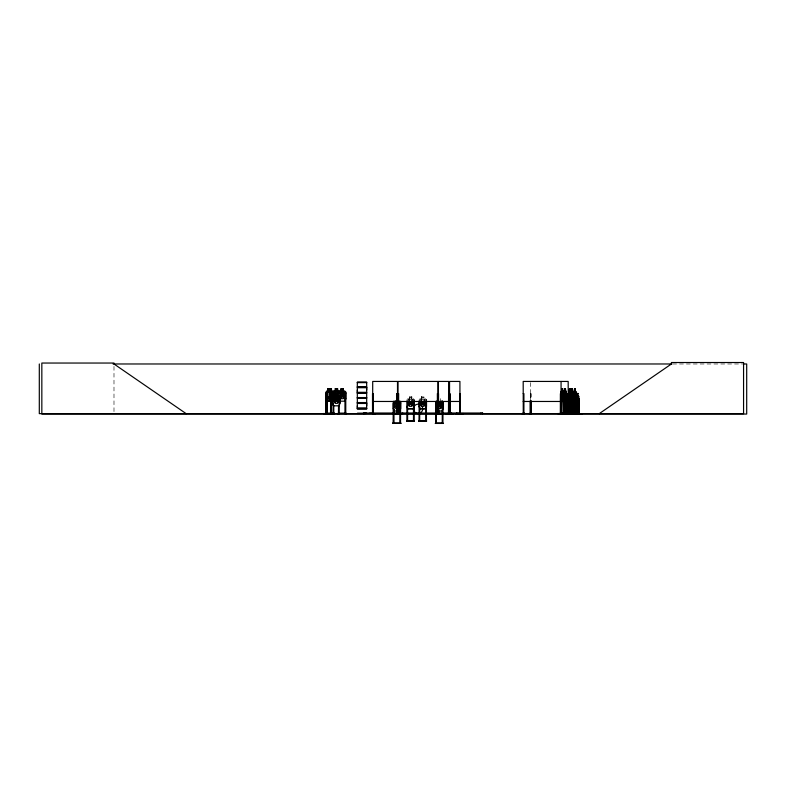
<?xml version="1.0" encoding="UTF-8"?>
<svg xmlns="http://www.w3.org/2000/svg" width="786" height="786" viewBox="0 0 786 786"><rect width="100%" height="100%" fill="white"/><g stroke="black" fill="none" stroke-linecap="round" stroke-linejoin="round"><path stroke-width="0.59" stroke-dasharray="3.93 2.95" d="M408.524 399.838L409.339 399.828M420.736 399.838L421.551 399.828M411.825 399.828L412.699 399.838M424.037 399.828L424.902 399.838M406.912 399.73L407.698 398.846L413.436 398.846L414.31 399.72M419.125 399.73L419.911 398.846L425.648 398.846L426.513 399.72M408.229 399.75L409.457 398.934L409.378 396.39L411.844 396.39L411.844 398.846L412.994 399.75M420.431 399.75L421.669 398.934L421.669 396.468L424.047 396.39L423.968 398.934L425.197 399.75M672.629 363.977L741.846 363.977M530.304 393.609L531.031 393.609L531.031 399.642M409.457 399.75L411.766 399.75M421.669 399.75L423.968 399.75M425.609 398.934L426.434 399.75M413.407 398.934L414.222 399.75M530.943 393.609L530.943 399.642M530.383 393.609L530.383 399.642M530.304 382.615L530.304 400.29M440.622 398.61L440.622 400.251M421.591 396.39L421.591 398.846M411.766 396.468L411.766 398.934M113.99 366.404L113.99 412.434M411.353 396.881L409.87 396.881L409.87 397.696L411.353 397.696L411.353 396.881M423.556 396.881L422.082 396.881L422.082 397.696L423.556 397.696L423.556 396.881"/><path stroke-width="1.18" d="M357.325 408.072L357.325 405.773M357.325 392.322L357.325 390.023M366.679 405.773L366.679 403.473L357.316 403.473L357.316 408.072L366.689 408.072L366.689 403.473M366.679 390.023L366.679 387.714L357.316 387.724L357.316 392.322L366.689 392.322L366.689 387.724M570.243 388.765L570.607 397.932L569.958 395.486L569.26 397.883L569.437 392.381M573.161 405.871L573.387 403.405M575.676 401.174L575.981 398.708M578.486 405.871L578.476 395.928M434.756 413.534L442.037 413.642M560.998 398.708L561.302 401.174L563.218 401.174L563.365 398.728M565.93 401.174L566.254 398.708M570.754 401.096L571.019 398.708M570.774 401.174L571.049 398.728M563.218 401.174L563.503 398.728M567.492 413.534L567.472 412.915L568.347 412.915L568.347 413.642M557.569 413.534L582.524 413.642M329.629 392.234L327.978 392.135M333.912 392.106L333.048 391.231L326.701 391.32L327.988 391.231L327.104 392.135L327.104 396.734L327.978 398.708L329.599 398.708L330.474 396.734L330.474 392.135L329.707 391.222M330.818 391.33L329.599 391.231M572.139 400.536L571.933 402.638L572.444 400.182L573.063 402.579L572.739 400.546M573.023 401.43L572.67 403.405L572.002 403.405L571.638 401.43M561.813 398.708L561.4 396.734L561.803 398.708L562.58 398.708L562.953 396.734L562.599 388.765L561.803 388.854L562.678 388.765M570.616 396.734L570.223 398.708L569.467 398.708L569.447 388.765L570.351 388.765L570.302 391.32M572.237 398.708C573.554 393.039 572.09 387.302 572.67 397.637M562.58 398.708L562.982 396.734M572.67 396.734L572.257 398.708L571.481 398.708L571.078 396.734L571.491 398.708M330.71 401.096L331.289 398.708M330.749 401.174L331.446 398.718L331.446 392.096L330.729 391.231L331.348 392.135L331.25 413.642M568.848 392.116L569.074 391.231L568.72 398.718M573.878 394.336L574.497 388.765L575.293 388.765L575.264 391.32L576 392.106L576.01 413.642M577.376 395.928L576.6 396.842L576.59 413.642M576.885 395.928L576.678 403.405M369.597 413.259L375.502 413.642M563.464 413.642L563.424 392.106L563.208 391.231L561.243 391.32L560.998 392.145L561.862 391.231L561.852 388.765M563.837 413.642L563.876 392.116L564.682 391.231L564.682 388.765M563.876 392.116L564.132 391.231L565.989 391.32L566.254 392.135L565.92 391.231M568.671 392.145L568.976 391.231M570.99 391.231L570.705 413.642M323.252 413.534L334.689 413.642M561.076 392.145L561.302 391.231M344.887 401.096L345.693 398.708M414.222 406.323L413.407 408.71L407.738 408.71M524.046 413.593L523.997 412.915L523.122 412.915L523.122 413.642M528.958 413.574L531.513 413.642M327.31 413.534L327.241 400.683L327.359 413.642M339.188 413.534L339.031 412.915M339.188 413.259L337.587 413.642M392.784 423.418L401.037 423.408M397.873 413.534L397.981 381.436L438.048 381.436L438.097 413.642M414.36 421.158L406.745 421.158M569.221 392.135L569.526 388.765L570.331 388.854M574.517 391.32L574.163 396.734L574.517 398.708L575.185 398.708L575.185 388.854M578.093 393.462L577.297 393.462L576.963 396.832L576.865 413.534M561.283 413.642L561.803 391.32M564.623 391.32L564.23 396.734L564.623 398.708L565.38 398.708C565.537 379.864 566.411 405.547 565.114 395.486C564.8 403.277 563.149 390.249 565.38 392.135L565.38 396.734L564.623 396.734L564.623 392.135L565.095 394.385L565.743 392.086L565.478 388.765L564.603 388.765L565.458 388.854M570.96 413.642L571.471 388.765L572.365 388.765L572.67 392.135L571.972 394.385C570.99 385.985 570.931 404.23 571.982 395.486L572.572 397.942M561.4 392.135L561.813 391.32M571.068 392.106L570.764 391.231L571.049 392.135L571.491 391.32M436.289 410.479L440.995 401.076M331.26 394.1L332.311 392.224L331.466 392.214M412.119 400.86L411.117 402.579C414.409 405.586 411.668 407.001 410.626 403.11C409.693 406.834 406.647 406.087 410.096 402.56L409.093 400.85M424.332 400.86L423.32 402.579C426.739 406.087 423.821 406.824 422.829 403.11C421.895 406.834 418.859 406.087 422.298 402.56L421.296 400.85M331.427 398.708L332.625 396.734L332.625 392.135L331.427 391.32L333.058 391.231M338.697 396.734L337.499 398.708L335.249 398.708L334.05 396.734M398.138 408.533L399.367 406.559L399.367 401.96L398.138 401.135M326.052 413.642L326.121 392.116L326.75 391.231M357.257 397.716L366.698 397.696M569.428 392.135L570.223 392.135L570.223 396.734L569.467 396.734L569.467 392.135L569.938 394.385L570.223 391.32L571.54 391.231M326.681 392.116L327.467 391.231M333.47 395.889L332.704 396.763L333.49 395.889L339.09 395.889L339.945 396.753M338.56 392.116L339.346 391.231L340.986 391.231L340.967 388.765L343.384 388.765L343.364 391.231L344.946 391.231L345.791 392.106L345.791 398.728L344.946 401.174L333.51 401.174L332.763 398.718M394.071 401.057L393.285 401.941L393.285 408.543L394.051 410.999L399.838 410.999L400.683 408.543L400.683 401.921L399.809 401.057M435.69 401.951L436.476 401.076L435.768 401.98L435.69 408.563L436.456 411.009L442.243 411.009L443.088 408.563L443.088 401.941L442.213 401.076M599.266 413.642L671.421 363.977L671.421 362.523L743.566 362.523L743.566 413.642L39.3 413.642L39.3 363.977M339.857 392.135L341.065 391.32L341.045 388.854L343.305 388.854L343.305 391.32L344.504 392.135L344.504 396.734L343.305 398.708L341.065 398.708L339.857 396.734M334.011 396.792L335.209 395.967M395.839 401.135L394.601 401.96L394.601 406.559L395.839 408.533M438.244 401.155L437.006 401.98L437.006 406.578L438.244 408.553L440.543 408.553L441.771 406.578L441.771 401.98L440.533 401.155M418.987 420.844L418.594 421.217L426.562 421.158M435.208 423.428L443.51 423.438M113.066 363.977L671.794 363.977M743.016 363.977L746.7 363.977L746.7 414.055L41.835 414.055L41.835 363.044L113.99 363.044L113.99 363.977L186.135 413.642M357.306 382.173L366.698 382.173M357.325 382.625L366.679 382.625M357.316 386.791L366.689 386.791L366.689 382.36L357.306 382.35L357.325 386.791M357.257 387.115L366.757 387.115M357.257 387.4L366.757 387.4M327.919 391.32L327.86 388.765L331.505 388.765L331.407 391.32M337.597 388.765L335.17 388.765L335.268 391.32L334.05 392.135L334.011 401.391L335.209 403.365L337.459 403.365L338.658 401.391L338.697 392.135L337.499 391.32L337.577 388.765L337.597 391.231L339.149 391.231M327.919 388.854L331.427 388.854M335.249 388.854L337.518 388.854M571.481 388.854L572.336 388.854M575.264 388.854L574.517 388.854L574.595 391.32M329.58 389.267L331.024 389.267L331.024 390.082L329.58 390.082M562.442 389.267L561.941 389.267L562.442 390.082M569.604 389.267L570.135 389.267L569.604 390.082M572.12 389.267L571.618 389.267L572.12 390.082M335.19 391.231L333.529 391.231L332.763 392.116L332.724 403.375L333.47 405.822L339.12 405.822L339.945 403.375L339.984 392.106L339.139 391.231L333.569 391.32L332.842 392.145L332.861 398.708M562.53 391.231L563.208 391.231M565.399 391.231L565.999 391.231M569.634 391.231L568.897 391.231L572.876 391.32L572.208 391.231L572.63 392.135M339.365 391.32L344.907 391.32M574.016 391.32L575.745 391.32M326.121 392.116L326.652 401.174L333.087 401.174M562.55 391.32L562.972 397.932L562.304 395.486C561.735 403.189 560.487 390.308 562.58 392.135M563.365 392.106L563.081 391.231L563.248 413.642L563.218 412.915L564.387 412.915M357.257 392.636L366.757 392.636M357.257 392.921L366.757 392.921M357.316 393.246L366.689 393.246L366.679 397.559L357.325 397.559L357.325 393.246M337.538 393.422L335.111 393.422L335.131 395.889M330.611 393.609L331.27 393.609M345.693 393.609L344.975 393.609L344.956 413.534M397.49 393.609L396.861 393.609L396.812 413.642M397.981 393.609L398.659 393.609L398.581 413.642M438.048 393.609L437.36 393.609L437.438 413.642M438.293 393.609L438.745 413.642M449.553 393.609L449.995 413.642M523.191 393.609L523.918 393.609L523.908 413.642M563.248 393.609L564.083 393.609L564.112 413.642M566.038 393.609L566.382 413.642M567.541 393.609L568.268 393.609M568.7 393.609L568.956 413.642M572.925 393.609L573.495 413.642L573.711 412.915M577.435 393.953L577.435 394.778M578.015 395.928L578.555 395.928M576.816 396.006L578.545 396.006M327.978 396.734L329.599 396.734M335.209 396.792L337.499 396.734M562.58 396.734L561.803 396.734L561.803 392.086M578.467 396.006L578.81 396.802M357.296 397.873L366.698 397.922M357.306 398.099L366.698 398.099M361.511 398.138L362.493 398.138M576.649 398.62L577.111 413.642M566.205 398.728L566.008 401.174L564.043 401.174L563.827 398.708M570.646 398.718L570.98 401.174M575.922 398.728L575.755 401.174L573.996 401.174L573.8 398.708M568.887 401.174L572.896 401.174M372.711 401.469L397.49 401.469M397.981 401.469L438.048 401.469M438.293 401.469L448.668 401.469M449.553 401.469L459.918 401.469M523.191 401.469L568.18 401.469M572.002 401.43L572.67 401.43M438.234 401.98L440.543 401.98L440.533 406.578L438.234 406.578M357.316 402.55L366.689 402.55L366.679 398.384L357.325 398.384L357.325 402.55M357.257 402.864L366.757 402.864M357.257 403.149L366.757 403.149M400.605 403.434L399.917 403.434L399.848 423.467M442.999 403.444L442.322 403.444L442.243 423.477M576.58 403.415L576.875 405.871L578.565 405.871L578.732 403.415M571.501 405.782L573.23 405.782M576.816 405.782L578.545 405.782M573.24 405.871L571.481 405.871L571.265 403.415L571.56 405.871M357.257 408.396L366.757 408.396M357.257 408.681L366.757 408.681M425.609 408.71L419.94 408.71L419.203 406.323L419.203 400.86L418.997 421.257M357.316 409.005L366.689 409.005M325.856 412.915L327.379 412.915M330.542 412.915L331.338 412.915M333.018 412.915L333.893 412.915M344.897 412.915L345.771 412.915M530.226 412.915L531.1 412.915M560.359 412.915L561.558 412.915M565.979 412.915L566.549 413.642M568.651 412.915L569.408 412.915M570.656 412.915L571.825 412.915M573.495 412.915L572.906 413.642L572.798 391.32L573.151 413.642M574.34 412.915L573.741 413.642M575.735 412.915L576.285 412.915M576.59 412.915L577.15 412.915M578.535 412.915L579.086 412.915M326.455 413.122L333.077 413.122M339.198 413.122L344.956 413.122M561.283 413.122L563.464 413.122M564.112 413.122L566.254 413.122M568.956 413.122L573.495 413.122M574.065 413.122L576.01 413.122M576.865 413.122L578.81 413.122M344.907 413.22L346.675 413.593M357.325 413.318L366.679 413.318M357.306 413.436L366.698 413.436M407.629 420.53L406.794 420.53L406.794 421.257M413.465 420.53L414.301 420.53L414.301 421.257M418.997 420.53L419.832 420.53L419.832 421.257M407.629 420.736L413.465 420.736M419.832 420.736L425.678 420.736M393.167 422.73L394.002 422.73L394.002 423.467L393.924 403.434L393.246 403.434L393.138 423.467M399.838 422.73L400.683 422.73L400.654 423.467M435.562 422.75L436.397 422.75L436.397 423.477L436.318 403.444L435.64 403.444L435.591 423.477M442.243 422.75L443.206 423.428M394.002 422.947L399.848 422.947M436.397 422.956L442.243 422.956M562.982 392.126L562.295 394.385L561.862 392.155M438.372 412.915L438.559 413.623M333.077 413.534L333.235 412.915M337.459 395.967L338.658 396.792M442.174 401.155L443.009 401.98L442.921 423.477M339.041 395.967L339.847 396.792L339.866 403.365M331.564 397.804L332.38 397.795L331.289 395.849M395.387 401.057L397.215 404.721M400.045 410.38L398.138 406.559L398.138 401.96M577.985 396.006L578.349 402.619L577.759 400.182C577.504 407.59 575.794 395.633 577.985 396.832L577.985 401.43L577.317 401.43L577.317 396.832L577.749 399.082L578.329 396.783L577.985 403.405L577.317 403.405L576.963 401.43M419.125 406.342L419.881 408.789L425.668 408.789L426.513 406.342L426.513 400.821M406.912 406.342L407.679 408.789L413.465 408.789L414.31 406.342L414.31 400.821M393.373 408.533L394.11 410.911M332.783 403.365L333.529 405.743M333.942 413.534L333.834 412.915M575.676 391.231L575.981 392.135M326.18 398.708L326.73 401.174M567.62 413.534L567.728 412.915M463.711 413.534L455.389 413.642M456.538 413.014L456.45 413.534M561.302 401.174L561.076 398.708L561.322 401.096M568.671 398.708L568.966 401.174M564.122 401.174L563.906 392.145M573.878 398.708L574.075 401.174M568.946 398.708L569.143 401.174L568.868 398.708M579.056 413.642L579.036 398.62L578.565 413.642M578.84 405.556L578.81 413.642M578.732 396.802L578.722 413.642M578.015 393.462L578.064 396.006M577.297 393.462L577.317 396.006M576.747 412.915L576.786 413.642M576.285 413.642L576.226 393.609L575.765 413.642M576.03 393.609L576.099 413.642M574.291 400.683L574.35 413.642M574.065 412.915L574.065 413.642L574.035 395.967M573.839 395.967L573.839 400.683M573.387 400.123L573.249 413.642M572.237 388.854L572.237 401.174M571.776 405.556L571.795 413.642M571.677 412.915L571.638 413.642M571.52 402.088L571.55 413.642M571.343 400.683L571.393 413.642M571.127 400.683L571.206 413.642M570.882 393.609L570.823 413.642M569.359 398.325L569.378 413.642M569.202 413.642L569.172 398.325L569.133 413.642M568.72 392.116L568.681 413.642M568.258 413.642L568.18 381.436L523.191 381.436L523.26 413.642M568.082 412.915L568.091 413.642M567.63 393.609L567.6 413.642M566.254 413.642L566.205 392.106L566.038 413.642L566.008 412.915M564.328 399.504L564.358 413.642M564.024 412.915L563.984 413.642M563.719 393.609L563.591 413.642M562.58 388.765L562.55 401.174M562.422 389.267L562.422 390.082M561.528 413.642L561.499 393.609L560.438 393.609L560.408 413.642M561.165 393.609L561.155 413.642M561.076 381.436L561.037 413.642M560.624 412.915L560.624 413.642M560.526 393.609L560.526 413.642M531.031 400.85L531.1 413.642M530.943 400.85L530.963 413.642M530.383 400.85L530.491 413.642M530.304 400.85L530.226 413.642M524.409 413.642L521.914 413.642M523.731 412.915L523.751 413.642M523.378 412.915L523.368 413.642M482.702 413.642L482.702 413.014L363.427 413.014L363.427 413.642M482.319 413.014L482.319 413.642M480.914 413.014L480.914 413.642M460.232 413.642L460.174 393.609L459.731 413.642M459.987 413.642L459.918 381.436L449.553 381.436L449.533 413.642M459.859 412.915L459.83 413.642M457.943 413.014L457.914 413.642M453.64 413.642L445.181 413.642M451.616 413.014L451.616 413.642M451.243 413.014L451.243 413.642M449.808 393.609L449.897 413.642M449.72 393.609L449.739 413.642M448.973 412.915L448.973 413.642M448.472 413.642L448.668 381.436L438.293 381.436L438.283 413.642M448.442 412.915L448.442 413.642M442.4 422.75L442.4 423.477M438.549 393.609L438.49 413.642M437.969 412.915L437.959 413.642M437.291 412.915L437.291 413.642M435.719 422.75L435.719 423.477M426.513 421.257L426.513 420.53L425.678 420.53L425.678 421.257M426.434 400.85L426.434 421.257M425.757 401.224L425.835 421.257M425.197 400.899L425.197 404.358L423.968 406.323L421.669 406.323L420.431 404.358L420.431 400.899M423.968 400.899L423.968 404.358L421.669 404.358L421.669 400.899M419.753 401.224L419.675 421.257M419.154 420.53L419.154 421.257M414.222 400.85L414.143 421.257M413.623 420.53L413.623 421.257M413.544 401.224L413.465 421.257M412.994 400.899L412.994 404.358L411.766 406.323L409.457 406.323L408.229 404.358L408.229 400.899M411.766 400.899L411.766 404.358L409.457 404.358L409.457 400.899M407.551 401.224L407.629 421.257M407.472 420.53L407.472 421.257M406.912 400.831L406.873 421.257M402.746 413.014L402.746 413.642M400.605 401.96L400.526 423.467M400.369 413.642L394.503 413.642M400.005 422.73L399.995 423.467M398.738 412.915L398.738 413.642M398.06 412.915L398.06 413.642M397.539 412.915L397.539 413.642L397.49 381.436L372.711 381.436L372.662 413.642M397.284 393.609L397.284 413.642M397.068 393.609L397.176 413.642M397.018 412.915L397.018 413.642M395.839 401.96L395.839 406.559M393.324 422.73L393.324 423.467M373.183 413.642L373.134 393.609L372.505 393.609L372.525 413.642L372.466 412.915M372.977 412.915L372.977 413.642M372.937 393.609L372.849 413.642M364.881 413.014L364.881 413.642M345.771 392.106L345.771 413.642M345.535 412.915L345.545 413.642M344.956 412.915L344.907 413.642M339.179 398.325L339.198 413.642L339.257 412.915L338.383 412.915L338.383 413.642M338.599 412.915L338.609 413.642M338.52 405.389L338.461 413.642M333.755 405.389L333.814 413.642M333.657 412.915L333.657 413.642M333.146 403.041L333.028 413.642M331.083 398.325L331.083 413.642M331.004 412.915L330.906 413.642M330.798 393.609L330.739 413.642M330.611 398.325L330.552 413.642M329.658 388.765L329.648 401.165M329.55 388.854L329.55 391.32M329.088 388.765L329.187 391.32M327.978 388.854L327.978 401.174M326.642 400.683L326.632 413.642M326.583 413.642L326.583 393.609L325.915 393.609L325.866 413.642M326.396 393.609L326.455 413.642M326.288 412.915L326.19 413.642M575.588 397.795L574.959 395.486C574.684 403.071 573.092 390.681 575.185 392.135L575.185 396.734L574.517 396.734L574.517 392.135L574.949 394.385L575.519 392.086L575.588 397.795M563.434 398.708L563.09 401.174L563.474 398.708M573.112 398.708L572.768 401.174L573.151 398.708M338.412 402.442L337.646 402.52L336.32 400.143C335.367 404.053 332.547 402.609 335.809 399.602C332.616 396.773 335.465 395.299 336.28 399.042C337.066 395.299 340.092 396.753 336.801 399.612L338.412 402.442M344.268 397.795L343.443 397.804L342.165 395.486C341.252 399.229 338.294 398.453 341.655 394.945C338.471 392.126 341.311 390.642 342.126 394.385C342.912 390.642 345.938 392.106 342.647 394.965L344.268 397.795M441.545 407.629L440.7 407.639L439.394 405.33C438.46 409.054 435.424 408.317 438.873 404.78C435.601 401.96 438.519 400.487 439.354 404.23C440.288 400.683 443.225 401.43 439.885 404.8L441.545 407.629M339.984 398.728L339.159 401.174L340.004 398.728M329.314 389.267L328.263 389.267L328.263 390.082L329.314 390.082L329.314 389.267M337.096 389.267L335.651 389.267L335.651 390.082L337.096 390.082L337.096 389.267M342.902 389.267L341.458 389.267L341.458 390.082L342.902 390.082L342.902 389.267M565.242 389.267L564.761 390.082L565.242 389.267M337.499 392.135L335.249 392.135L335.209 401.391L337.459 401.391L337.499 392.135M343.305 392.135L341.065 392.135L341.065 396.734L343.305 396.734L343.305 392.135M572.257 392.135L571.481 392.135L571.481 396.734L572.257 396.734L572.257 392.135M337.056 393.914L335.612 393.914L335.612 394.739L337.056 394.739L337.056 393.914M573.151 392.135L572.817 391.231L573.112 392.135M415.725 412.915A4.696 4.696 0 0 0 422.77 408.848A4.696 4.696 0 0 0 415.725 404.78A4.696 4.696 0 0 0 415.725 412.915"/></g></svg>
